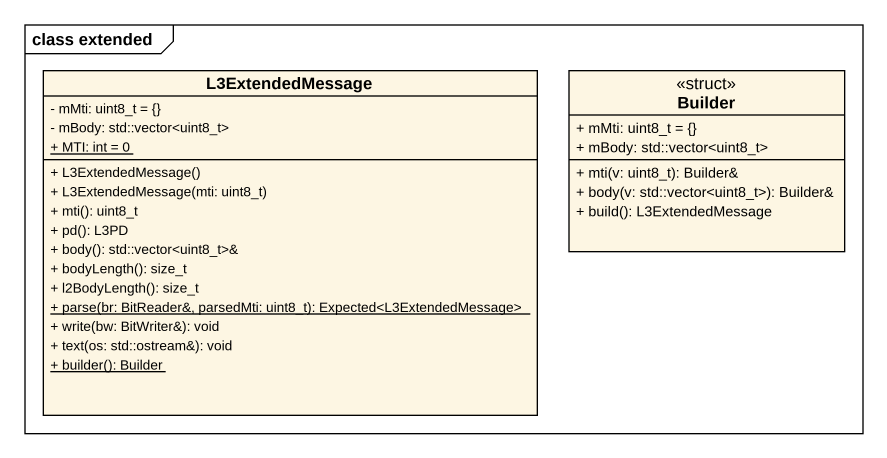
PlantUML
@startuml
mainframe class extended
hide circle
hide empty members
skinparam classAttributeIconSize 0
class L3ExtendedMessage {
  - mMti: uint8_t = {}
  - mBody: std::vector<uint8_t>
  {static} + MTI: int = 0
  + L3ExtendedMessage()
  + L3ExtendedMessage(mti: uint8_t)
  + mti(): uint8_t
  + pd(): L3PD
  + body(): std::vector<uint8_t>&
  + bodyLength(): size_t
  + l2BodyLength(): size_t
  {static} + parse(br: BitReader&, parsedMti: uint8_t): Expected<L3ExtendedMessage>
  + write(bw: BitWriter&): void
  + text(os: std::ostream&): void
  {static} + builder(): Builder
}
class Builder <<struct>> {
  + mMti: uint8_t = {}
  + mBody: std::vector<uint8_t>
  + mti(v: uint8_t): Builder&
  + body(v: std::vector<uint8_t>): Builder&
  + build(): L3ExtendedMessage
}
@enduml
